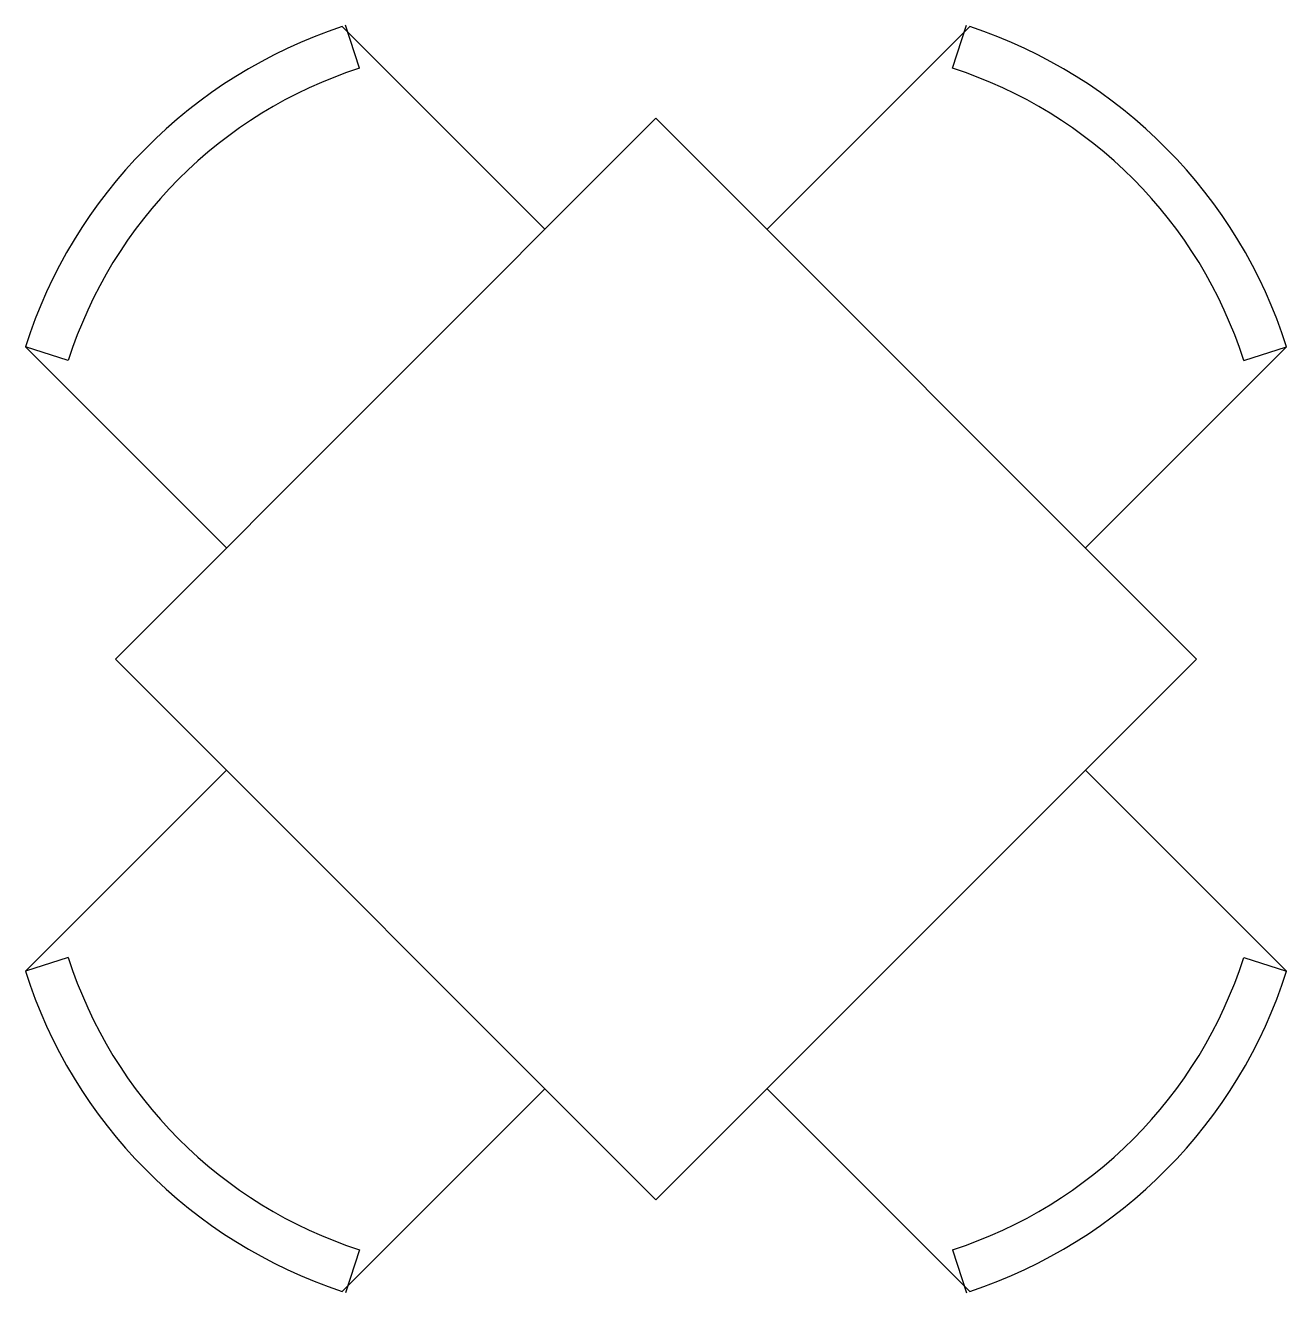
# Model space of a CAD drawing. Extents: x -0.1 to 1.3, y -0.7 to 0.7.
import ezdxf

# ---------------------------------------------------------------- set-up
doc = ezdxf.new("R2010")
doc.units = 0
doc.layers.get('0').update_dxf_attribs({"linetype": 'CONTINUOUS'})

msp = doc.modelspace()

# ---------------------------------------------------------------- linework, layer by layer
at = {"color": 0}
for p, q in [((0.2709, 0.6556), (0.2555, 0.7032)), ((0.9291, 0.6556), (0.9445, 0.7032)), ((0.4768, 0.4768), (0.2517, 0.7019)), ((0.7232, 0.4768), (0.9483, 0.7019)), ((0, 0), (0.6, 0.6)), ((0.6, 0.6), (1.2, 0)), ((-0.0524, 0.3312), (-0.1, 0.3464)), ((0.1232, 0.1232), (-0.1, 0.3464)), ((1.0768, 0.1232), (1.3, 0.3464)), ((1.2524, 0.3312), (1.3, 0.3464)), ((0.6, -0.6), (0, 0)), ((1.2, 0), (0.6, -0.6)), ((0.1232, -0.1232), (-0.1, -0.3464)), ((1.0768, -0.1232), (1.3, -0.3464)), ((-0.0524, -0.3312), (-0.1, -0.3464)), ((1.2524, -0.3312), (1.3, -0.3464)), ((0.4768, -0.4768), (0.2517, -0.7019)), ((0.7232, -0.4768), (0.9483, -0.7019)), ((0.2709, -0.6556), (0.2555, -0.7032)), ((0.9291, -0.6556), (0.9445, -0.7032))]:
    msp.add_line(p, q, dxfattribs=at)
for centre, radius, start, end in [((0.4249, 0.1788), 0.551, 108.3259, 162.2907), ((0.7751, 0.1788), 0.551, 17.7093, 71.6741), ((0.4249, 0.1788), 0.501, 107.9011, 162.2907), ((0.7751, 0.1788), 0.501, 17.7093, 72.0989), ((0.4249, -0.1788), 0.501, 197.7093, 252.0989), ((0.7751, -0.1788), 0.501, 287.9011, 342.2907), ((0.4249, -0.1788), 0.551, 197.7093, 251.6741), ((0.7751, -0.1788), 0.551, 288.3259, 342.2907)]:
    msp.add_arc(centre, radius, start, end, dxfattribs=at)

doc.saveas('drawing.dxf')
